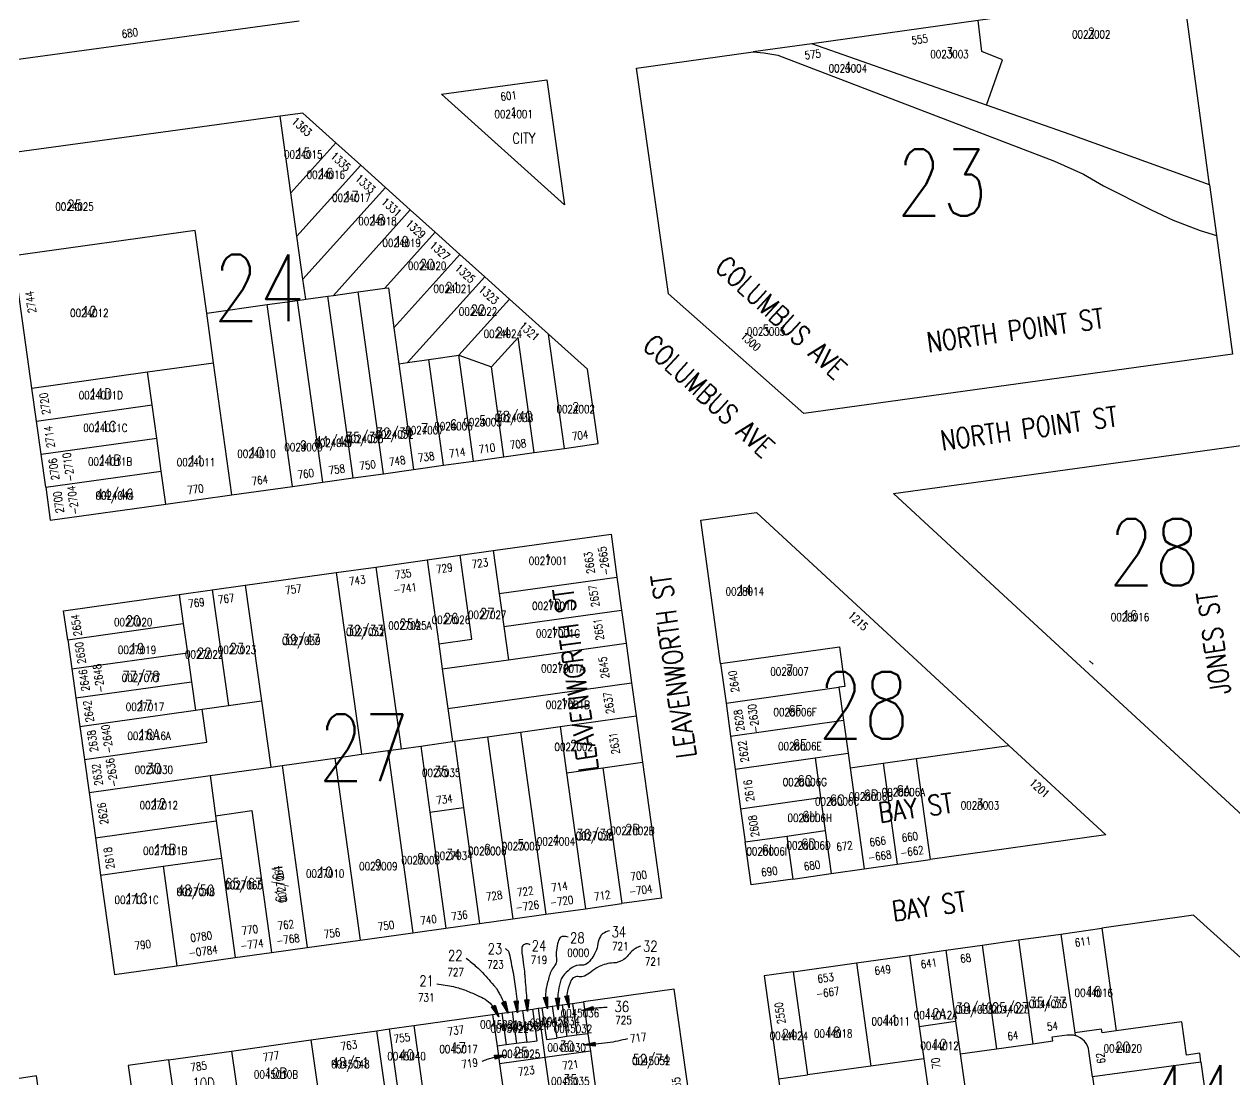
# Model space of a CAD drawing. Header units: feet. Extents: x 6006313 to 6012512, y 2119126 to 2122695.
# Drawn here: x 6006917 to 6007824, y 2121155 to 2121946 of the extents above; entities that cross this region are included whole.
import ezdxf
from ezdxf.enums import TextEntityAlignment as Align

# ---------------------------------------------------------------- set-up
doc = ezdxf.new("R2010")
doc.units = ezdxf.units.FT
doc.header["$LTSCALE"] = 100
doc.header["$MEASUREMENT"] = 0
doc.layers.get('0').update_dxf_attribs({"linetype": 'CONTINUOUS'})
for name, color, linetype in [('ADDRESS', 1, 'CONTINUOUS'), ('BLKLOT', 2, 'CONTINUOUS'), ('BLOCK_NUMBERS', 3, 'CONTINUOUS'), ('LEADER', 7, 'CONTINUOUS'), ('LOT_LINES', 4, 'CONTINUOUS'), ('LOT_NUMBERS', 7, 'CONTINUOUS'), ('ROW', 6, 'CONTINUOUS'), ('ST_NAME_IN_BLK', 7, 'CONTINUOUS'), ('ST_NAME_IN_ST', 6, 'CONTINUOUS')]:
    doc.layers.add(name, color=color, linetype=linetype)
doc.styles.add('ADDTXT', font='ROMANS.shx', dxfattribs={"width": 0.8, "height": 6})
doc.styles.add('BLKLOT', font='ROMANS.shx', dxfattribs={"width": 0.8, "height": 6})
doc.styles.add('BLOCK_NO', font='ROMANS.SHX', dxfattribs={"width": 0.8, "height": 50})
doc.styles.add('LOT_NO', font='ROMANS.shx', dxfattribs={"width": 0.8, "height": 8})
doc.styles.add('SI', font='ROMANS.shx', dxfattribs={"width": 0.8, "height": 15})

# ---------------------------------------------------------------- blocks, each defined once
blk = doc.blocks.new('ARR')
for points in [[(0, 0), (1.5, -9), (-1.5, -9)], [(0, -1.22), (1.26, -8.8), (-1.26, -8.8)], [(0, -2.43), (1.03, -8.6), (-1.03, -8.6)], [(0, -3.65), (0.79, -8.4), (-0.79, -8.4)], [(0, -4.87), (0.56, -8.2), (-0.56, -8.2)], [(0, -6.08), (0.32, -8), (-0.32, -8)], [(0, -7.3), (0.08, -7.8), (-0.08, -7.8)]]:
    blk.add_lwpolyline(points, close=True)

msp = doc.modelspace()

# ---------------------------------------------------------------- linework, layer by layer
at = {"layer": 'LEADER'}
for points in [[(6007324.73, 2121261.29, 0.109035), (6007320.71, 2121262, 0.221789), (6007318.87, 2121261.05, 0.089616), (6007317.28, 2121257.99, 0.046484), (6007315.93, 2121251.52, 0.060245), (6007315.98, 2121245.59, -0.107439), (6007315.69, 2121242.25, -0.094258), (6007314.15, 2121239.34, 0.06734), (6007311.78, 2121235.41, 0.036363), (6007310.27, 2121231.07, 0.017428), (6007308.12, 2121221.74, 0.069655), (6007307.83, 2121216.23, 0.043603), (6007309.34, 2121207.58)], [(6007355.75, 2121266.17, 0.070529), (6007350.92, 2121264.11, 0.129171), (6007348.91, 2121262.02, 0.09823), (6007347.12, 2121256.56, -0.086223), (6007345.24, 2121250.3, -0.029279), (6007342.38, 2121245.33, -0.046383), (6007340.12, 2121242.49, -0.224131), (6007334.79, 2121240.47, 0.169321), (6007327.66, 2121238.59, 0.061896), (6007321.96, 2121233.62, 0.093272), (6007319.35, 2121229.31, 0.058497), (6007317.4, 2121221.37, 0.041174), (6007316.91, 2121209.78, 0.01075), (6007316.98, 2121208.65, 0.006713), (6007317.16, 2121206.85)], [(6007277.59, 2121252.99, -0.025386), (6007279.65, 2121251.31, -0.106072), (6007280.03, 2121250.79, -0.050863), (6007280.56, 2121249.18, -0.00593), (6007283.45, 2121234.92, -0.019013), (6007285.56, 2121221.02, -0.016275), (6007286.87, 2121204.65)], [(6007296.3, 2121255.59, 0.308014), (6007291.99, 2121255.98, 0.306733), (6007290.15, 2121253.67, 0.019394), (6007290.06, 2121251.2, 0.027215), (6007290.15, 2121249.44, 0.011868), (6007291.36, 2121240.38, -0.018199), (6007292.08, 2121234.46, -0.000507), (6007292.32, 2121231.53, -0.000094), (6007293.61, 2121215.64, -0.001077), (6007293.83, 2121212.91, -0.000406), (6007294.38, 2121205.65)], [(6007378.95, 2121254.7, 0.027073), (6007375.65, 2121253.12, 0.040006), (6007373.58, 2121251.77, 0.068069), (6007369.82, 2121247.94, -0.078745), (6007366.49, 2121244.69, -0.146495), (6007358.69, 2121242.06, 0.107532), (6007347.93, 2121239.32, 0.06083), (6007341.92, 2121235.34, -0.074842), (6007336.94, 2121232.24, -0.146596), (6007333, 2121231.78, 0.159308), (6007329.37, 2121231.26, 0.161405), (6007327.13, 2121229.06, 0.059693), (6007324.24, 2121221.25, 0.082934), (6007323.81, 2121215.09, 0.075921), (6007325.46, 2121208.56)], [(6007248.26, 2121245.6, -0.01777), (6007256.14, 2121239.19, -0.029117), (6007260.56, 2121234.85, -0.007333), (6007270.23, 2121223.84, -0.042511), (6007271.71, 2121221.78, -0.018166), (6007273.41, 2121218.66, -0.006918), (6007277.47, 2121210.26, -0.013876), (6007278.28, 2121208.39, -0.006758), (6007279.78, 2121204.5)], [(6007226.35, 2121226.39, -0.030438), (6007238.87, 2121224.33, -0.039298), (6007248.26, 2121221.4, -0.012317), (6007256.9, 2121217.69, -0.018506), (6007262.48, 2121214.87, -0.099044), (6007267.39, 2121210.72, -0.060595), (6007272.86, 2121201.81)], [(6007353.95, 2121208.72, 0.009802), (6007349.14, 2121208.43, 0.009802), (6007344.35, 2121207.96, 0.009895), (6007339.53, 2121207.28, 0.009895), (6007334.74, 2121206.42)], [(6007369.33, 2121185.29, -0.013475), (6007361.87, 2121183.55, -0.013475), (6007354.34, 2121182.22, -0.016307), (6007345.14, 2121181.15, -0.016307), (6007335.89, 2121180.68)], [(6007260.18, 2121168.39, -0.017061), (6007263.97, 2121169.86, -0.017061), (6007267.86, 2121171.08, -0.022919), (6007273.2, 2121172.28, -0.022919), (6007278.62, 2121173)]]:
    msp.add_lwpolyline(points, format="xyb", dxfattribs=at)
at = {"layer": 'LOT_LINES'}
for p, q in [((6007148.78, 2121742.3), (6007167.3, 2121744.89)), ((6007167.3, 2121744.89), (6007187.23, 2121747.68)), ((6007187.23, 2121747.68), (6007189.99, 2121748.06)), ((6007189.99, 2121748.06), (6007194.18, 2121718.01)), ((6007121.91, 2121738.54), (6007128.1, 2121739.4)), ((6007140.87, 2121602.35), (6007121.91, 2121738.54)), ((6007128.1, 2121739.4), (6007144.6, 2121741.71)), ((6007144.6, 2121741.71), (6007148.78, 2121742.3)), ((6007194.18, 2121718.01), (6007197.92, 2121691.11)), ((6007197.92, 2121691.11), (6007208.96, 2121611.88))]:
    msp.add_line(p, q, dxfattribs=at)
for points in [[(6007638.34, 2121884.88), (6007650.25, 2121918.86), (6007634.92, 2121925.13), (6007632.15, 2121948.34)], [(6007463.46, 2121924.79), (6007471.48, 2121924.08), (6007481.93, 2121922.34), (6007689.29, 2121842.94), (6007710.89, 2121833.19), (6007725.88, 2121824.48), (6007761.77, 2121806.37), (6007778.15, 2121798.71), (6007798.36, 2121791.05), (6007810.69, 2121787.08)], [(6007638.34, 2121884.88), (6007507.45, 2121930.93)], [(6007805.55, 2121825.16), (6007701.13, 2121862.79), (6007638.34, 2121884.88)], [(6007116.99, 2121819.12), (6007109, 2121876.56)], [(6007116.99, 2121819.12), (6007150.65, 2121856.56)], [(6007121.5, 2121786.74), (6007169.24, 2121839.85)], [(6007121.5, 2121786.74), (6007116.99, 2121819.12)], [(6007126.01, 2121754.36), (6007187.83, 2121823.14)], [(6007148.78, 2121742.3), (6007206.42, 2121806.43)], [(6007053.82, 2121729.02), (6007045.2, 2121790.92), (6006909.02, 2121771.87)], [(6007187.23, 2121747.68), (6007225.02, 2121789.71)], [(6007126.01, 2121754.36), (6007121.5, 2121786.74)], [(6007194.18, 2121718.01), (6007243.61, 2121773)], [(6007128.1, 2121739.4), (6007126.01, 2121754.36)], [(6007204.44, 2121692.02), (6007262.2, 2121756.29)], [(6007186.26, 2121608.7), (6007167.3, 2121744.89)], [(6007053.82, 2121729.02), (6007099.21, 2121735.37)], [(6007099.21, 2121735.37), (6007121.91, 2121738.54)], [(6007118.17, 2121599.18), (6007099.21, 2121735.37)], [(6007163.57, 2121605.53), (6007144.6, 2121741.71)], [(6007242.89, 2121697.4), (6007280.8, 2121739.58)], [(6007058.99, 2121691.87), (6007053.82, 2121729.02)], [(6007299.28, 2121624.51), (6007287.28, 2121710.68), (6007267.22, 2121688.69)], [(6007321.96, 2121627.68), (6007310.04, 2121713.29)], [(6007220.21, 2121694.23), (6007242.89, 2121697.4)], [(6007242.89, 2121697.4), (6007267.22, 2121688.69)], [(6007253.92, 2121618.16), (6007242.89, 2121697.4)], [(6007009.47, 2121684.95), (6007058.99, 2121691.87)], [(6007072.78, 2121592.83), (6007058.99, 2121691.87)], [(6007197.92, 2121691.11), (6007204.44, 2121692.02)], [(6007204.44, 2121692.02), (6007220.21, 2121694.23)], [(6007231.24, 2121614.99), (6007220.21, 2121694.23)], [(6007276.6, 2121621.34), (6007267.22, 2121688.69)], [(6006922.82, 2121672.83), (6007009.47, 2121684.95)], [(6007012.92, 2121660.19), (6007009.47, 2121684.95)], [(6006926.26, 2121648.07), (6007012.92, 2121660.19)], [(6007016.37, 2121635.43), (6007012.92, 2121660.19)], [(6006929.71, 2121623.31), (6007016.37, 2121635.43)], [(6007019.82, 2121610.67), (6007016.37, 2121635.43)], [(6006933.16, 2121598.55), (6007019.82, 2121610.67)], [(6007023.26, 2121585.91), (6007019.82, 2121610.67)], [(6007218.96, 2121544.11), (6007227.77, 2121481.22)], [(6007227.77, 2121481.22), (6007252.53, 2121484.69), (6007243.72, 2121547.57)], [(6007268.48, 2121551.03), (6007272.99, 2121518.85)], [(6007150.88, 2121534.59), (6007169.95, 2121398.42)], [(6007180.59, 2121538.74), (6007199.66, 2121402.57)], [(6007082.79, 2121525.06), (6007094.93, 2121438.41)], [(6007272.99, 2121518.85), (6007361.36, 2121531.21)], [(6007033.27, 2121518.14), (6007036.32, 2121496.35)], [(6007058.03, 2121521.6), (6007070.17, 2121434.95)], [(6007272.99, 2121518.85), (6007276.46, 2121494.09)], [(6007276.46, 2121494.09), (6007364.79, 2121506.44)], [(6006949.67, 2121484.23), (6007036.32, 2121496.35)], [(6007036.32, 2121496.35), (6007039.37, 2121474.56)], [(6007276.46, 2121494.09), (6007279.93, 2121469.33)], [(6007227.77, 2121481.22), (6007230.41, 2121462.41)], [(6007279.93, 2121469.33), (6007368.21, 2121481.68)], [(6006952.72, 2121462.44), (6007039.37, 2121474.56)], [(6007039.37, 2121474.56), (6007042.43, 2121452.78)], [(6007438.95, 2121466.5), (6007528.07, 2121479.06), (6007532.18, 2121449.34), (6007527.72, 2121448.72)], [(6007230.41, 2121462.41), (6007279.93, 2121469.33)], [(6007230.41, 2121462.41), (6007234.57, 2121432.7)], [(6006955.77, 2121440.66), (6007042.43, 2121452.78)], [(6007042.43, 2121452.78), (6007045.41, 2121431.48)], [(6007234.57, 2121432.7), (6007372.31, 2121451.96)], [(6007443.06, 2121436.78), (6007527.72, 2121448.72)], [(6007527.72, 2121448.72), (6007531.14, 2121423.95)], [(6007050.36, 2121432.18), (6007070.17, 2121434.95)], [(6007070.17, 2121434.95), (6007094.93, 2121438.41)], [(6007094.93, 2121438.41), (6007101.86, 2121388.89)], [(6006958.75, 2121419.36), (6007045.41, 2121431.48)], [(6006962.22, 2121394.61), (6007053.83, 2121407.42), (6007050.36, 2121432.18)], [(6007045.41, 2121431.48), (6007050.36, 2121432.18)], [(6007234.57, 2121432.7), (6007238.04, 2121407.94)], [(6007318.79, 2121419.23), (6007375.74, 2121427.2)], [(6007289.08, 2121415.08), (6007318.79, 2121419.23)], [(6007318.79, 2121419.23), (6007323.58, 2121384.56)], [(6007446.48, 2121412.02), (6007531.14, 2121423.95)], [(6007531.14, 2121423.95), (6007534.56, 2121399.19)], [(6007214.31, 2121404.62), (6007238.04, 2121407.94)], [(6007238.04, 2121407.94), (6007239.56, 2121408.15)], [(6007239.56, 2121408.15), (6007264.32, 2121411.61)], [(6007239.56, 2121408.15), (6007246.4, 2121358.61)], [(6007264.32, 2121411.61), (6007289.08, 2121415.08)], [(6007264.32, 2121411.61), (6007283.17, 2121275.14)], [(6007289.08, 2121415.08), (6007307.93, 2121278.6)], [(6007149.93, 2121395.62), (6007169.95, 2121398.42)], [(6007169.95, 2121398.42), (6007189.55, 2121401.16)], [(6007189.55, 2121401.16), (6007199.66, 2121402.57)], [(6007189.55, 2121401.16), (6007208.4, 2121264.71)], [(6007199.66, 2121402.57), (6007214.31, 2121404.62)], [(6007214.31, 2121404.62), (6007221.15, 2121355.09)], [(6007509.81, 2121395.7), (6007534.56, 2121399.19)], [(6007534.56, 2121399.19), (6007536.06, 2121388.33)], [(6007585.57, 2121395.31), (6007655.1, 2121405.11)], [(6007056.34, 2121382.53), (6007101.86, 2121388.89)], [(6007101.86, 2121388.89), (6007110.32, 2121390.08)], [(6007110.32, 2121390.08), (6007149.93, 2121395.62)], [(6007110.32, 2121390.08), (6007129.16, 2121253.66)], [(6007149.93, 2121395.62), (6007168.78, 2121259.19)], [(6007350.81, 2121388.37), (6007380.53, 2121392.53)], [(6007449.9, 2121387.25), (6007509.81, 2121395.7)], [(6007509.81, 2121395.7), (6007513.91, 2121365.98)], [(6007536.06, 2121388.33), (6007560.82, 2121391.82)], [(6007560.82, 2121391.82), (6007585.57, 2121395.31)], [(6007560.82, 2121391.82), (6007571.29, 2121316)], [(6007585.57, 2121395.31), (6007596.05, 2121319.49)], [(6006965.69, 2121369.85), (6007056.34, 2121382.53)], [(6007056.34, 2121382.53), (6007060.5, 2121352.44)], [(6007323.58, 2121384.56), (6007350.81, 2121388.37)], [(6007323.58, 2121384.56), (6007337.65, 2121282.74)], [(6007350.81, 2121388.37), (6007364.88, 2121286.54)], [(6007536.06, 2121388.33), (6007546.54, 2121312.51)], [(6007454.01, 2121357.53), (6007513.91, 2121365.98)], [(6007513.91, 2121365.98), (6007517.33, 2121341.21)], [(6007060.5, 2121352.44), (6007087.74, 2121356.25), (6007102.42, 2121249.93)], [(6007221.15, 2121355.09), (6007246.4, 2121358.61)], [(6007221.15, 2121355.09), (6007233.16, 2121268.17)], [(6007246.4, 2121358.61), (6007258.41, 2121271.69)], [(6006970.45, 2121335.8), (6007061.05, 2121348.47)], [(6007060.5, 2121352.44), (6007061.05, 2121348.47)], [(6007061.05, 2121348.47), (6007064.9, 2121320.61)], [(6007457.43, 2121332.77), (6007488.62, 2121337.17)], [(6007488.62, 2121337.17), (6007517.33, 2121341.21)], [(6007488.62, 2121337.17), (6007493.07, 2121304.97)], [(6007517.33, 2121341.21), (6007521.78, 2121309.02)], [(6007021.16, 2121314.5), (6007064.9, 2121320.61)], [(6007064.9, 2121320.61), (6007075.19, 2121246.13)], [(6006974.36, 2121307.95), (6007021.16, 2121314.5)], [(6007021.16, 2121314.5), (6007031.44, 2121240.03)], [(6007694.05, 2121263.77), (6007704.44, 2121189.67)], [(6007724.75, 2121268.1), (6007735.54, 2121191.09)], [(6007634.94, 2121255.44), (6007645.84, 2121177.7)], [(6007662.17, 2121259.28), (6007673.07, 2121181.54)], [(6007580.48, 2121247.76), (6007587.94, 2121194.53)], [(6007607.71, 2121251.6), (6007615.17, 2121198.37)], [(6007493.34, 2121235.48), (6007504.18, 2121158.13)], [(6007540.87, 2121242.18), (6007551.73, 2121164.67)], [(6007293.8, 2121182.75), (6007301.53, 2121183.81), (6007298.2, 2121207.57)], [(6007302.16, 2121208.12), (6007307.34, 2121171.19)], [(6007305.13, 2121208.54), (6007308.46, 2121184.77), (6007316.19, 2121185.83)], [(6007312.86, 2121209.61), (6007316.19, 2121185.83)], [(6007320.38, 2121210.66), (6007323.72, 2121186.86)], [(6007327.91, 2121211.71), (6007331.25, 2121187.9)], [(6007336.21, 2121212.87), (6007339.55, 2121189.04)], [(6007268.12, 2121203.37), (6007271.44, 2121179.68)], [(6007275.02, 2121204.34), (6007278.35, 2121180.63)], [(6007282.75, 2121205.41), (6007286.07, 2121181.69)], [(6007290.47, 2121206.49), (6007293.8, 2121182.75)], [(6007587.94, 2121194.53), (6007615.17, 2121198.37)], [(6007615.17, 2121198.37), (6007618.61, 2121173.86)], [(6007142.07, 2121112.08), (6007187.63, 2121118.44), (6007191.03, 2121122.95), (6007181.45, 2121191.29)], [(6007200.43, 2121055.95), (6007191.59, 2121118.99), (6007201.06, 2121120.31), (6007190.93, 2121192.61)], [(6007209.02, 2121195.13), (6007219.15, 2121122.84), (6007228.73, 2121124.17), (6007237.58, 2121061.06)], [(6007587.94, 2121194.53), (6007591.36, 2121170.12)], [(6007735.54, 2121191.09), (6007724.95, 2121189.63), (6007724.55, 2121192.44), (6007704.44, 2121189.67)], [(6007704.44, 2121189.67), (6007704.7, 2121187.78)], [(6007799.03, 2121167.81), (6007798.1, 2121174.45), (6007788.2, 2121173.09), (6007784.73, 2121197.85), (6007735.54, 2121191.09)], [(6007131.93, 2121184.38), (6007140.26, 2121124.96)], [(6007278.35, 2121180.63), (6007271.44, 2121179.68)], [(6007286.07, 2121181.69), (6007278.35, 2121180.63)], [(6007293.8, 2121182.75), (6007286.07, 2121181.69)], [(6007323.72, 2121186.86), (6007316.19, 2121185.83)], [(6007331.25, 2121187.9), (6007323.72, 2121186.86)], [(6007339.55, 2121189.04), (6007331.25, 2121187.9)], [(6007339.55, 2121189.04), (6007341.39, 2121175.87)], [(6007072.51, 2121176.09), (6007078.34, 2121134.5)], [(6007271.44, 2121179.68), (6007273.28, 2121166.51)], [(6007307.34, 2121171.19), (6007273.28, 2121166.51)], [(6007341.39, 2121175.87), (6007307.34, 2121171.19)], [(6007307.34, 2121171.19), (6007311.5, 2121141.48)], [(6007341.39, 2121175.87), (6007345.56, 2121146.16)], [(6007025.3, 2121169.5), (6007031.15, 2121127.91)], [(6007273.28, 2121166.51), (6007277.45, 2121136.8)], [(6007551.73, 2121164.67), (6007504.18, 2121158.13)], [(6007591.36, 2121170.12), (6007551.73, 2121164.67)], [(6007591.36, 2121170.12), (6007595.53, 2121140.41)], [(6007799.03, 2121167.81), (6007717.8, 2121156.64)], [(6007799.03, 2121167.81), (6007803.77, 2121134)], [(6007482.39, 2121155.14), (6007504.18, 2121158.13)]]:
    msp.add_lwpolyline(points, dxfattribs=at)
at = {"layer": 'ROW'}
for p, q in [((6007163.57, 2121605.53), (6007186.26, 2121608.7)), ((6007186.26, 2121608.7), (6007208.96, 2121611.88)), ((6007140.87, 2121602.35), (6007163.57, 2121605.53))]:
    msp.add_line(p, q, dxfattribs=at)
for points in [[(6007053.49, 2122215.2), (6006852.25, 2122186.82), (6006888.58, 2121916.13), (6007123.15, 2121948.13)], [(6007805.55, 2121825.16), (6007786.04, 2121969.83), (6007632.15, 2121948.34)], [(6007632.15, 2121948.34), (6007507.45, 2121930.93)], [(6007810.69, 2121787.08), (6007822.66, 2121698.36), (6007501.33, 2121653.88), (6007400.03, 2121743.37), (6007376.1, 2121912.59), (6007463.46, 2121924.79)], [(6007507.45, 2121930.93), (6007463.46, 2121924.79)], [(6007150.65, 2121856.56), (6007125.84, 2121878.86), (6007109, 2121876.56)], [(6007109, 2121876.56), (6006898.45, 2121847.84), (6006909.02, 2121771.87)], [(6007150.65, 2121856.56), (6007169.24, 2121839.85)], [(6007169.24, 2121839.85), (6007187.83, 2121823.14)], [(6007805.55, 2121825.16), (6007810.69, 2121787.08)], [(6007187.83, 2121823.14), (6007206.42, 2121806.43)], [(6007206.42, 2121806.43), (6007225.02, 2121789.71)], [(6007225.02, 2121789.71), (6007243.61, 2121773)], [(6006922.82, 2121672.83), (6006909.02, 2121771.87)], [(6007243.61, 2121773), (6007262.2, 2121756.29)], [(6007262.2, 2121756.29), (6007280.8, 2121739.58)], [(6007280.8, 2121739.58), (6007310.04, 2121713.29)], [(6007321.96, 2121627.68), (6007347.22, 2121631.21), (6007339.33, 2121686.96), (6007310.04, 2121713.29)], [(6006926.26, 2121648.07), (6006922.82, 2121672.83)], [(6006929.71, 2121623.31), (6006926.26, 2121648.07)], [(6007299.28, 2121624.51), (6007321.96, 2121627.68)], [(6006933.16, 2121598.55), (6006929.71, 2121623.31)], [(6007231.24, 2121614.99), (6007253.92, 2121618.16)], [(6007253.92, 2121618.16), (6007276.6, 2121621.34)], [(6007276.6, 2121621.34), (6007299.28, 2121624.51)], [(6007208.96, 2121611.88), (6007231.24, 2121614.99)], [(6006933.16, 2121598.55), (6006936.61, 2121573.79), (6007023.26, 2121585.91)], [(6007072.78, 2121592.83), (6007118.17, 2121599.18)], [(6007118.17, 2121599.18), (6007140.87, 2121602.35)], [(6007023.26, 2121585.91), (6007072.78, 2121592.83)], [(6007438.95, 2121466.5), (6007424.13, 2121573.79), (6007465.86, 2121579.57), (6007655.1, 2121405.11)], [(6007268.48, 2121551.03), (6007356.92, 2121563.4), (6007361.36, 2121531.21)], [(6007180.59, 2121538.74), (6007218.96, 2121544.11)], [(6007218.96, 2121544.11), (6007243.72, 2121547.57)], [(6007243.72, 2121547.57), (6007268.48, 2121551.03)], [(6007082.79, 2121525.06), (6007150.88, 2121534.59)], [(6007150.88, 2121534.59), (6007180.59, 2121538.74)], [(6007058.03, 2121521.6), (6007082.79, 2121525.06)], [(6007361.36, 2121531.21), (6007364.79, 2121506.44)], [(6006949.67, 2121484.23), (6006946.61, 2121506.02), (6007033.27, 2121518.14)], [(6007033.27, 2121518.14), (6007058.03, 2121521.6)], [(6007364.79, 2121506.44), (6007368.21, 2121481.68)], [(6006949.67, 2121484.23), (6006952.72, 2121462.44)], [(6007368.21, 2121481.68), (6007372.31, 2121451.96)], [(6006952.72, 2121462.44), (6006955.77, 2121440.66)], [(6007438.95, 2121466.5), (6007443.06, 2121436.78)], [(6007372.31, 2121451.96), (6007375.74, 2121427.2)], [(6006955.77, 2121440.66), (6006958.75, 2121419.36)], [(6007443.06, 2121436.78), (6007446.48, 2121412.02)], [(6007375.74, 2121427.2), (6007380.53, 2121392.53)], [(6006958.75, 2121419.36), (6006962.22, 2121394.61)], [(6007446.48, 2121412.02), (6007449.9, 2121387.25)], [(6007655.1, 2121405.11), (6007727.83, 2121338.07), (6007596.05, 2121319.49)], [(6006962.22, 2121394.61), (6006965.69, 2121369.85)], [(6007380.53, 2121392.53), (6007394.6, 2121290.68), (6007364.88, 2121286.54)], [(6007449.9, 2121387.25), (6007454.01, 2121357.53)], [(6006965.69, 2121369.85), (6006970.45, 2121335.8)], [(6007454.01, 2121357.53), (6007457.43, 2121332.77)], [(6006970.45, 2121335.8), (6006974.36, 2121307.95)], [(6007493.07, 2121304.97), (6007461.87, 2121300.58), (6007457.43, 2121332.77)], [(6007571.29, 2121316), (6007596.05, 2121319.49)], [(6006974.36, 2121307.95), (6006984.78, 2121233.52), (6007031.44, 2121240.03)], [(6007493.07, 2121304.97), (6007521.78, 2121309.02)], [(6007521.78, 2121309.02), (6007546.54, 2121312.51)], [(6007546.54, 2121312.51), (6007571.29, 2121316)], [(6007307.93, 2121278.6), (6007337.65, 2121282.74)], [(6007337.65, 2121282.74), (6007364.88, 2121286.54)], [(6007233.16, 2121268.17), (6007258.41, 2121271.69)], [(6007258.41, 2121271.69), (6007283.17, 2121275.14)], [(6007283.17, 2121275.14), (6007307.93, 2121278.6)], [(6007907.87, 2121093.65), (6007894.89, 2121186.35), (6007793.38, 2121277.77), (6007724.75, 2121268.1)], [(6007168.78, 2121259.19), (6007208.4, 2121264.71)], [(6007208.4, 2121264.71), (6007233.16, 2121268.17)], [(6007662.17, 2121259.28), (6007694.05, 2121263.77)], [(6007694.05, 2121263.77), (6007724.75, 2121268.1)], [(6007102.42, 2121249.93), (6007129.16, 2121253.66)], [(6007129.16, 2121253.66), (6007168.78, 2121259.19)], [(6007607.71, 2121251.6), (6007634.94, 2121255.44)], [(6007634.94, 2121255.44), (6007662.17, 2121259.28)], [(6007031.44, 2121240.03), (6007075.19, 2121246.13)], [(6007075.19, 2121246.13), (6007102.42, 2121249.93)], [(6007540.87, 2121242.18), (6007580.48, 2121247.76)], [(6007580.48, 2121247.76), (6007607.71, 2121251.6)], [(6007493.34, 2121235.48), (6007471.55, 2121232.41), (6007482.39, 2121155.14)], [(6007493.34, 2121235.48), (6007540.87, 2121242.18)], [(6007422.64, 2121091.55), (6007404.3, 2121222.37), (6007336.21, 2121212.87)], [(6007290.47, 2121206.49), (6007298.2, 2121207.57)], [(6007298.2, 2121207.57), (6007302.16, 2121208.12)], [(6007302.16, 2121208.12), (6007305.13, 2121208.54)], [(6007305.13, 2121208.54), (6007312.86, 2121209.61)], [(6007312.86, 2121209.61), (6007320.38, 2121210.66)], [(6007320.38, 2121210.66), (6007327.91, 2121211.71)], [(6007327.91, 2121211.71), (6007336.21, 2121212.87)], [(6007209.02, 2121195.13), (6007268.12, 2121203.37)], [(6007268.12, 2121203.37), (6007275.02, 2121204.34)], [(6007275.02, 2121204.34), (6007282.75, 2121205.41)], [(6007282.75, 2121205.41), (6007290.47, 2121206.49)], [(6007131.93, 2121184.38), (6007181.45, 2121191.29)], [(6007181.45, 2121191.29), (6007190.93, 2121192.61)], [(6007190.93, 2121192.61), (6007209.02, 2121195.13)], [(6007072.51, 2121176.09), (6007131.93, 2121184.38)], [(6007645.84, 2121177.7), (6007673.07, 2121181.54)], [(6007025.3, 2121169.5), (6007072.51, 2121176.09)], [(6007618.61, 2121173.86), (6007645.84, 2121177.7)], [(6007618.61, 2121173.86), (6007622.77, 2121144.15)], [(6007025.3, 2121169.5), (6006994.99, 2121165.28), (6007002.1, 2121114.77)], [(6006948.05, 2121001.96), (6006926.16, 2121157.44), (6006517.27, 2121094.11), (6006536.63, 2120938.24)], [(6007482.39, 2121155.14), (6007486.61, 2121125.02)], [(6007717.8, 2121156.64), (6007722.53, 2121122.83)]]:
    msp.add_lwpolyline(points, dxfattribs=at)
for points in [[(6007308.67, 2121903.79), (6007321.9, 2121810.19), (6007229.75, 2121893.03)], [(6007650.21, 2121605.09), (6007832.72, 2121630.35), (6007870.82, 2121358.22), (6007830.21, 2121352.5), (6007664.14, 2121505.59), (6007568.48, 2121593.77)]]:
    msp.add_lwpolyline(points, close=True, dxfattribs=at)
for points in [[(6007673.07, 2121181.54), (6007687.92, 2121183.63), (6007687.5, 2121186.6), (6007698.75, 2121188.19, -0.104253), (6007704.7, 2121187.78, 0.104253)], [(6007717.8, 2121156.64), (6007715.11, 2121175.86, 0.297381), (6007704.7, 2121187.78)]]:
    msp.add_lwpolyline(points, format="xyb", dxfattribs=at)

# ---------------------------------------------------------------- block references
at = {"layer": 'LEADER'}
for p, rotation in [((6007309.34, 2121207.58), 190.6144826906518), ((6007325.46, 2121208.56), 191.6278678335379), ((6007272.86, 2121201.81), 207.7065831030213), ((6007279.78, 2121204.5), 202.1562316146893), ((6007286.87, 2121204.65), 186.7065502923464), ((6007294.38, 2121205.65), 184.0021659643999), ((6007317.16, 2121206.85), 182.3847721157526), ((6007334.74, 2121206.42), 100.4965934420277), ((6007335.89, 2121180.68), 93.36814965118113), ((6007278.62, 2121173), 279.6647048903294)]:
    msp.add_blockref('ARR', p, dxfattribs=dict(at, rotation=rotation))

# ---------------------------------------------------------------- texts
at = {"layer": 'ADDRESS', "style": 'ADDTXT', "width": 0.8}
for s, rotation, p in [('680', 7.76701, (6006996.62, 2121935.92)), ('555', 7.94833, (6007588.64, 2121931.16)), ('575', 7.94833, (6007508.48, 2121919.97)), ('601', 7.76701, (6007280.56, 2121888.86)), ('1363', 318.04879, (6007123.16, 2121866.48)), ('1335', 318.04879, (6007152.25, 2121840.33)), ('1333', 318.04879, (6007170.8, 2121823.66)), ('1331', 318.04879, (6007190.35, 2121806.08)), ('1329', 318.04879, (6007208.47, 2121789.8)), ('1327', 318.04879, (6007226.59, 2121773.51)), ('1325', 318.04879, (6007245.57, 2121756.45)), ('2744', 97.9276, (6006924.9, 2121737.65)), ('1323', 318.04879, (6007263.31, 2121740.5)), ('1321', 318.04879, (6007293.66, 2121713.22)), ('1300', 318.54162, (6007459.55, 2121705.47)), ('2720', 97.9276, (6006935.49, 2121661.54)), ('2714', 97.9276, (6006938.97, 2121636.6)), ('708', 7.96175, (6007287.6, 2121627.92)), ('704', 7.96175, (6007334.13, 2121634.43)), ('738', 7.96175, (6007218.78, 2121618.3)), ('714', 7.96175, (6007242.04, 2121621.55)), ('710', 7.96175, (6007264.34, 2121624.67)), ('2706', 97.9276, (6006942.32, 2121612.5)), ('-2710', 97.9276, (6006953.22, 2121614.02)), ('750', 7.96175, (6007174.84, 2121612.15)), ('748', 7.96175, (6007197.07, 2121615.26)), ('764', 7.96175, (6007094.02, 2121600.85)), ('760', 7.96175, (6007128.5, 2121605.67)), ('758', 7.96175, (6007151.77, 2121608.93)), ('-2704', 97.9276, (6006956.67, 2121589.21)), ('770', 7.96175, (6007045.81, 2121594.11)), ('2700', 97.9276, (6006945.78, 2121587.7)), ('-2665', 97.8661, (6007354.58, 2121543.81)), ('723', 7.96175, (6007259.06, 2121538.61)), ('2663', 97.8661, (6007343.68, 2121542.3)), ('735', 7.96175, (6007201.45, 2121530.55)), ('729', 7.96175, (6007232.42, 2121534.88)), ('757', 7.96175, (6007119.25, 2121519.06)), ('743', 7.96175, (6007167.12, 2121525.75)), ('-741', 7.96175, (6007202.97, 2121519.66)), ('767', 7.96175, (6007068.86, 2121512.01)), ('2657', 97.8661, (6007347.13, 2121517.36)), ('769', 7.96175, (6007046.56, 2121508.89)), ('2654', 97.97294, (6006959.18, 2121495.58)), ('2651', 97.8661, (6007350.57, 2121492.41)), ('1215', 317.20511, (6007540.08, 2121496.18)), ('2650', 97.97294, (6006962.09, 2121474.86)), ('2645', 97.8661, (6007354.52, 2121463.86)), ('2646', 97.97294, (6006964.97, 2121454.26)), ('-2648', 97.97294, (6006975.86, 2121455.79)), ('-', 317.32866, (6007715.1, 2121465.41)), ('2640', 97.8661, (6007451.87, 2121453.37)), ('2637', 97.8661, (6007358.18, 2121437.34)), ('2642', 97.97294, (6006968.23, 2121431.01)), ('-2630', 97.8661, (6007466.79, 2121425.71)), ('2628', 97.8661, (6007455.9, 2121424.21)), ('2638', 97.97294, (6006971.35, 2121408.72)), ('-2640', 97.97294, (6006982.24, 2121410.25)), ('2631', 97.8661, (6007362.36, 2121407.1)), ('2622', 97.8661, (6007459.11, 2121400.95)), ('2632', 97.97294, (6006974.87, 2121383.6)), ('-2636', 97.97294, (6006985.76, 2121385.13)), ('2616', 97.8661, (6007463.17, 2121371.55)), ('1201', 317.32866, (6007676.02, 2121370.87)), ('2626', 97.97294, (6006978.96, 2121354.39)), ('734', 7.96175, (6007232.46, 2121361.72)), ('2608', 97.8661, (6007466.84, 2121345.04)), ('666', 8.02371, (6007557.14, 2121330.16)), ('660', 8.02371, (6007581.25, 2121333.56)), ('2618', 97.97294, (6006983.63, 2121321.02)), ('672', 8.02371, (6007532.31, 2121326.66)), ('-668', 8.02371, (6007558.68, 2121319.27)), ('-662', 8.02371, (6007582.78, 2121322.67)), ('680', 8.02371, (6007507.94, 2121312.12)), ('700', 7.94072, (6007378.01, 2121304.52)), ('690', 8.02371, (6007476, 2121307.62)), ('722', 7.94072, (6007293.02, 2121292.67)), ('714', 7.94072, (6007318.7, 2121296.25)), ('-704', 7.94072, (6007379.53, 2121293.63)), ('728', 7.94072, (6007269.76, 2121289.43)), ('-720', 7.94072, (6007320.22, 2121285.36)), ('712', 7.94072, (6007350.75, 2121289.62)), ('736', 7.94072, (6007243.67, 2121274.68)), ('-726', 7.94072, (6007294.54, 2121281.78)), ('762', 7.94072, (6007113.58, 2121267.64)), ('750', 7.94072, (6007188.7, 2121267.01)), ('740', 7.94072, (6007220.53, 2121271.45)), ('0780', 7.94072, (6007050.13, 2121258.79)), ('770', 7.94072, (6007086.6, 2121263.88)), ('-768', 7.94072, (6007115.1, 2121256.75)), ('756', 7.94072, (6007148.2, 2121261.36)), ('790', 7.94072, (6007006.37, 2121252.69)), ('-0784', 7.94072, (6007051.65, 2121247.9)), ('-774', 7.94072, (6007088.11, 2121252.98)), ('611', 8.02371, (6007710.97, 2121255.05)), ('641', 8.02371, (6007595.51, 2121238.77)), ('68', 8.02371, (6007623.07, 2121242.66)), ('653', 8.02371, (6007518.14, 2121227.87)), ('649', 8.02371, (6007560.93, 2121233.9)), ('-667', 8.02371, (6007519.67, 2121216.97)), ('2550', 97.97949, (6007486.52, 2121204.89)), ('755', 7.94072, (6007200.61, 2121182.85)), ('737', 7.94072, (6007241, 2121188.48)), ('717', 7.94072, (6007377.7, 2121183.07)), ('64', 8.02371, (6007658.51, 2121184.54)), ('54', 8.02371, (6007688.09, 2121191.74)), ('763', 7.94072, (6007160.81, 2121177.3)), ('777', 7.94072, (6007102.49, 2121169.16)), ('62', 97.97064, (6007726.87, 2121171.16)), ('785', 7.94072, (6007048.25, 2121161.6)), ('719', 7.94072, (6007251.39, 2121163.89)), ('723', 7.94072, (6007293.8, 2121158.22)), ('721', 7.94072, (6007326.93, 2121162.78)), ('70', 97.97949, (6007603.36, 2121167.38)), ('2555', 97.94072, (6007409.57, 2121148.72))]:
    msp.add_text(s, height=6, rotation=rotation, dxfattribs=at).set_placement(p, align=Align.CENTER)
for s, p in [('0000', (6007332.3, 2121246.73)), ('721', (6007363.82, 2121251.62)), ('723', (6007270.3, 2121237.95)), ('719', (6007302.87, 2121241.33)), ('721', (6007388.42, 2121240.06)), ('727', (6007240.42, 2121232.12)), ('731', (6007218.43, 2121213.18)), ('725', (6007366.26, 2121196.25))]:
    msp.add_text(s, height=6, dxfattribs=at).set_placement(p, align=Align.CENTER)
at = {"layer": 'BLKLOT', "style": 'BLKLOT', "width": 0.8}
for s, p in [('0023002', (6007716.79, 2121934.91)), ('0023003', (6007610.58, 2121920.08)), ('0023004', (6007534.4, 2121909.45)), ('0024001', (6007283.89, 2121875.18)), ('0024015', (6007126.22, 2121844.9)), ('0024016', (6007143.16, 2121829.68)), ('0024017', (6007162.24, 2121812.52)), ('0024025', (6006954.78, 2121805.83)), ('0024018', (6007181.83, 2121794.92)), ('0024019', (6007199.96, 2121778.62)), ('0024020', (6007219.05, 2121761.46)), ('0024021', (6007238.13, 2121744.31)), ('0024012', (6006965.87, 2121726.15)), ('0024022', (6007257.22, 2121727.16)), ('0024024', (6007275.8, 2121710.45)), ('0023005', (6007473.11, 2121712.18)), ('0024011D', (6006974.46, 2121664.48)), ('0024038', (6007284.22, 2121647.65)), ('0024002', (6007330.43, 2121654.11)), ('0024011C', (6006977.87, 2121640)), ('0024007', (6007217.07, 2121638.25)), ('0024006', (6007238.78, 2121641.29)), ('0024005', (6007260.61, 2121644.34)), ('0024041', (6007148.86, 2121628.71)), ('0024035', (6007171.91, 2121631.94)), ('0024032', (6007194.63, 2121635.12)), ('0024010', (6007091.13, 2121620.64)), ('0024009', (6007126.43, 2121625.58)), ('0024011B', (6006981.39, 2121614.75)), ('0024011', (6007045.81, 2121614.3)), ('0024044', (6006984.93, 2121589.27)), ('0027001', (6007309.62, 2121540.39)), ('0028014', (6007457.15, 2121517.43)), ('0027001D', (6007314.29, 2121506.57)), ('0027020', (6006998.72, 2121494.44)), ('0027025A', (6007206.18, 2121491.83)), ('0027026', (6007236.91, 2121496.13)), ('0027027', (6007264.08, 2121499.93)), ('0028016', (6007745.9, 2121498.22)), ('0027032', (6007172.62, 2121487.14)), ('0027001C', (6007317.14, 2121485.95)), ('0027019', (6007001.64, 2121473.64)), ('0027023', (6007076.57, 2121473.71)), ('0027039', (6007124.69, 2121480.44)), ('0027022', (6007051.95, 2121470.26)), ('0027001A', (6007320.75, 2121459.81)), ('0028007', (6007490.68, 2121457.43)), ('0027077', (6007004.57, 2121452.71)), ('0027017', (6007007.61, 2121431.01)), ('0027001B', (6007324.52, 2121432.53)), ('0028006F', (6007494.88, 2121427.05)), ('0027016A', (6007010.66, 2121409.19)), ('0027002', (6007328.89, 2121400.93)), ('0028006E', (6007498.42, 2121401.44)), ('0027030', (6007014.22, 2121383.82)), ('0027035', (6007229.59, 2121381.59)), ('0028006G', (6007502.12, 2121374.65)), ('0028006A', (6007576.05, 2121367.16)), ('0027012', (6007017.95, 2121357.2)), ('0028006C', (6007526.29, 2121360.15)), ('0028006B', (6007551.67, 2121363.73)), ('0028003', (6007633.39, 2121357.12)), ('0028006H', (6007505.83, 2121347.78)), ('0027002B', (6007372.92, 2121338.14)), ('0027004', (6007315.67, 2121330.16)), ('0027036', (6007344.74, 2121334.21)), ('0027011B', (6007022.73, 2121323.05)), ('0027034', (6007238.73, 2121319.43)), ('0027006', (6007264.12, 2121322.97)), ('0027005', (6007289.39, 2121326.49)), ('0028006I', (6007473.56, 2121322.7)), ('0028006D', (6007504.96, 2121327.12)), ('0027009', (6007182.49, 2121311.58)), ('0027008', (6007214.23, 2121316.01)), ('0027010', (6007142.63, 2121306.02)), ('0027048', (6007045.63, 2121292.49)), ('0027065', (6007081.47, 2121297.49)), ('0027011C', (6007001.32, 2121286.31)), ('0044016', (6007718.71, 2121216.75)), ('0045036', (6007333.56, 2121201.4)), ('0044038', (6007629.15, 2121204.13)), ('0044025', (6007656.3, 2121204.42)), ('0044035', (6007684.43, 2121208.39)), ('0045021', (6007273.21, 2121192.98)), ('0045028', (6007310.34, 2121194.12)), ('0045034', (6007319.1, 2121195.34)), ('0044011', (6007566.53, 2121195.3)), ('0044012A', (6007600.06, 2121200.03)), ('0045022', (6007280.84, 2121190)), ('0045023', (6007289.17, 2121191.17)), ('0045024', (6007296.35, 2121192.17)), ('0045032', (6007328.37, 2121189.7)), ('0044024', (6007490.2, 2121184.54)), ('0044018', (6007523.41, 2121186.19)), ('0045017', (6007242.6, 2121174.57)), ('0045030', (6007323.6, 2121175.65)), ('0044012', (6007603.13, 2121177.01)), ('0044020', (6007740.46, 2121175.06)), ('0045040', (6007203.63, 2121169.14)), ('0045025', (6007289.37, 2121170.86)), ('0045052', (6007387, 2121165.66)), ('0045048', (6007161.55, 2121163.27)), ('0045010B', (6007105.75, 2121155.48)), ('0045035', (6007326.37, 2121150.43))]:
    msp.add_text(s, height=6, dxfattribs=at).set_placement(p, align=Align.CENTER)
msp.add_text('0027061', height=6, rotation=97.96175, dxfattribs=at).set_placement((6007112.13, 2121301.77), align=Align.CENTER)
at = {"layer": 'BLOCK_NUMBERS', "style": 'BLOCK_NO', "width": 0.8}
for s, p in [('23', (6007605.01, 2121801.89)), ('24', (6007092.98, 2121722.88)), ('28', (6007764.01, 2121524.85)), ('28', (6007546.12, 2121410.13)), ('27', (6007171.58, 2121378.42)), ('44', (6007791.31, 2121115.55))]:
    msp.add_text(s, height=50, dxfattribs=at).set_placement(p, align=Align.CENTER)
at = {"layer": 'LOT_NUMBERS', "style": 'LOT_NO', "width": 0.8}
for s, p in [('2', (6007716.79, 2121934.91)), ('3', (6007610.58, 2121920.08)), ('4', (6007534.4, 2121909.45)), ('1', (6007283.89, 2121875.18)), ('CITY', (6007291.6, 2121856.07)), ('15', (6007126.22, 2121844.9)), ('16', (6007143.16, 2121829.68)), ('17', (6007162.24, 2121812.52)), ('25', (6006954.78, 2121805.83)), ('18', (6007181.83, 2121794.92)), ('19', (6007199.96, 2121778.62)), ('20', (6007219.05, 2121761.46)), ('21', (6007238.13, 2121744.31)), ('12', (6006965.87, 2121726.15)), ('22', (6007257.22, 2121727.16)), ('24', (6007275.8, 2121710.45)), ('5', (6007473.11, 2121712.18)), ('11D', (6006974.46, 2121664.48)), ('2', (6007330.43, 2121654.11)), ('5', (6007260.61, 2121644.34)), ('38/40', (6007284.22, 2121647.65)), ('11C', (6006977.87, 2121640)), ('32/34', (6007194.63, 2121635.12)), ('7', (6007217.07, 2121638.25)), ('6', (6007238.78, 2121641.29)), ('41/43', (6007148.86, 2121628.71)), ('35/37', (6007171.91, 2121631.94)), ('10', (6007091.13, 2121620.64)), ('9', (6007126.43, 2121625.58)), ('11B', (6006981.39, 2121614.75)), ('11', (6007045.81, 2121614.3)), ('44/46', (6006984.93, 2121589.27)), ('1', (6007309.62, 2121540.39)), ('14', (6007457.15, 2121517.43)), ('27', (6007264.08, 2121499.93)), ('1D', (6007314.29, 2121506.57)), ('20', (6006998.72, 2121494.44)), ('25A', (6007206.18, 2121491.83)), ('26', (6007236.91, 2121496.13)), ('16', (6007745.9, 2121498.22)), ('39/47', (6007124.69, 2121480.44)), ('32/33', (6007172.62, 2121487.14)), ('1C', (6007317.14, 2121485.95)), ('19', (6007001.64, 2121473.64)), ('23', (6007076.57, 2121473.71)), ('22', (6007051.95, 2121470.26)), ('77/78', (6007004.57, 2121452.71)), ('1A', (6007320.75, 2121459.81)), ('7', (6007490.68, 2121457.43)), ('17', (6007007.61, 2121431.01)), ('1B', (6007324.52, 2121432.53)), ('6F', (6007494.88, 2121427.05)), ('16A', (6007010.66, 2121409.19)), ('2', (6007328.89, 2121400.93)), ('6E', (6007498.42, 2121401.44)), ('30', (6007014.22, 2121383.82)), ('35', (6007229.59, 2121381.59)), ('6G', (6007502.12, 2121374.65)), ('6B', (6007551.67, 2121363.73)), ('6A', (6007576.05, 2121367.16)), ('12', (6007017.95, 2121357.2)), ('6C', (6007526.29, 2121360.15)), ('3', (6007633.39, 2121357.12)), ('6H', (6007505.83, 2121347.78)), ('36/38', (6007344.74, 2121334.21)), ('2B', (6007372.92, 2121338.14)), ('5', (6007289.39, 2121326.49)), ('4', (6007315.67, 2121330.16)), ('6D', (6007504.96, 2121327.12)), ('11B', (6007022.73, 2121323.05)), ('34', (6007238.73, 2121319.43)), ('6', (6007264.12, 2121322.97)), ('6I', (6007473.56, 2121322.7)), ('9', (6007182.49, 2121311.58)), ('8', (6007214.23, 2121316.01)), ('10', (6007142.63, 2121306.02)), ('48/50', (6007045.63, 2121292.49)), ('65/67', (6007081.47, 2121297.49)), ('11C', (6007001.32, 2121286.31)), ('28', (6007331.69, 2121256.9)), ('34', (6007362.77, 2121261.35)), ('23', (6007269.9, 2121248.67)), ('24', (6007302.94, 2121250.96)), ('32', (6007386.27, 2121250.56)), ('22', (6007240.11, 2121243.57)), ('21', (6007218.65, 2121224.66)), ('35/37', (6007684.43, 2121208.39)), ('16', (6007718.71, 2121216.75)), ('36', (6007364.98, 2121205.34)), ('12A', (6007600.06, 2121200.03)), ('38/40', (6007629.15, 2121204.13)), ('25/27', (6007656.3, 2121204.42)), ('11', (6007566.53, 2121195.3)), ('24', (6007490.2, 2121184.54)), ('18', (6007523.41, 2121186.19)), ('17', (6007242.6, 2121174.57)), ('30', (6007323.6, 2121175.65)), ('12', (6007603.13, 2121177.01)), ('20', (6007740.46, 2121175.06)), ('48/51', (6007161.55, 2121163.27)), ('40', (6007203.63, 2121169.14)), ('25', (6007289.37, 2121170.86)), ('52/74', (6007387, 2121165.66)), ('10B', (6007105.75, 2121155.48)), ('10D', (6007051.53, 2121147.92)), ('35', (6007326.37, 2121150.43))]:
    msp.add_text(s, height=8, dxfattribs=at).set_placement(p, align=Align.CENTER)
msp.add_text('61/64', height=8, rotation=97.96175, dxfattribs=at).set_placement((6007112.13, 2121301.77), align=Align.CENTER)
at = {"layer": 'ST_NAME_IN_BLK', "style": 'SI', "width": 0.8}
for s, rotation, p in [('COLUMBUS AVE', 317.32866, (6007479.25, 2121720.23)), ('NORTH POINT ST', 7.96175, (6007660.85, 2121708.77)), ('LEAVENWORTH ST', 97.97949, (6007337.98, 2121455.27)), ('JONES ST', 97.89234, (6007816.13, 2121482.74)), ('BAY ST', 7.94072, (6007586.03, 2121350.92))]:
    msp.add_text(s, height=15, rotation=rotation, dxfattribs=at).set_placement(p, align=Align.CENTER)
at = {"layer": 'ST_NAME_IN_ST', "style": 'SI', "width": 0.8}
for s, rotation, p in [('COLUMBUS AVE', 317.32866, (6007425.03, 2121661.41)), ('NORTH POINT ST', 7.96175, (6007671.13, 2121635.23)), ('LEAVENWORTH ST', 97.97949, (6007411.27, 2121465.54)), ('BAY ST', 7.94072, (6007596.32, 2121277.13))]:
    msp.add_text(s, height=15, rotation=rotation, dxfattribs=at).set_placement(p, align=Align.CENTER)

doc.saveas('drawing.dxf')
